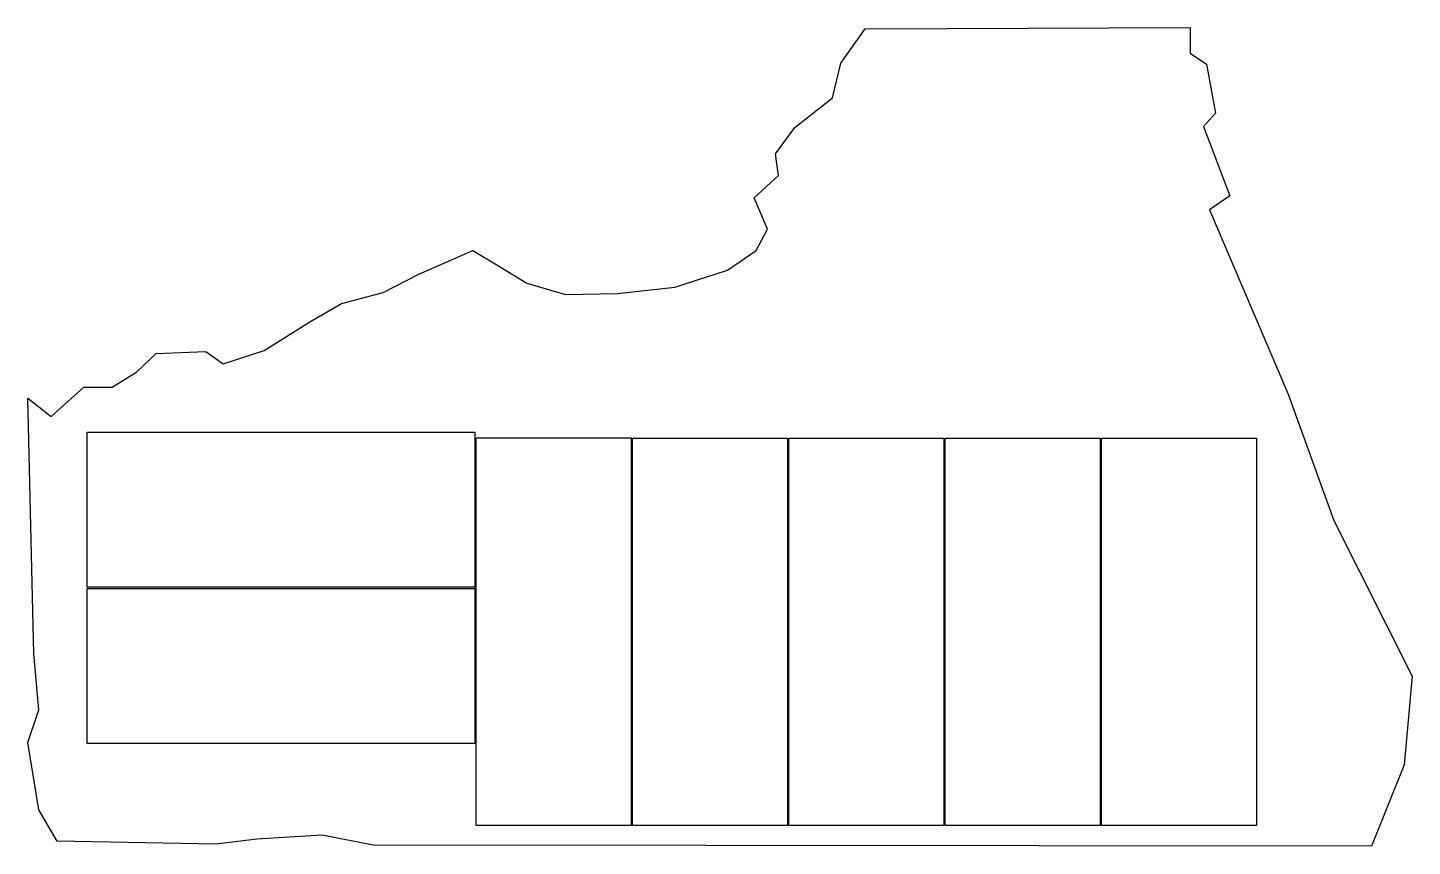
# Model space of a CAD drawing. Extents: x 113 to 3684, y -2131 to -18.
import ezdxf

# ---------------------------------------------------------------- set-up
doc = ezdxf.new("R2010")
doc.units = 0
doc.layers.add('Default', color=7, linetype='Continuous')
doc.layers.add('PerimetroLastra', color=7, linetype='Continuous')

msp = doc.modelspace()

# ---------------------------------------------------------------- linework, layer by layer
at = {"layer": 'Default'}
for points in [[(1266.2, -1062.3), (1266.2, -1462.3), (1266.2, -1462.3), (266.2, -1462.3), (266.2, -1462.3), (266.2, -1062.3), (266.2, -1062.3), (1266.2, -1062.3)], [(1269.4, -1076.9), (1669.4, -1076.9), (1669.4, -1076.9), (1669.4, -2076.9), (1669.4, -2076.9), (1269.4, -2076.9), (1269.4, -2076.9), (1269.4, -1076.9)], [(1672.6, -1077.3), (2072.6, -1077.3), (2072.6, -1077.3), (2072.6, -2077.3), (2072.6, -2077.3), (1672.6, -2077.3), (1672.6, -2077.3), (1672.6, -1077.3)], [(2475.8, -1077.3), (2475.8, -2077.3), (2475.8, -2077.3), (2075.8, -2077.3), (2075.8, -2077.3), (2075.8, -1077.3), (2075.8, -1077.3), (2475.8, -1077.3)], [(2879, -1077.3), (2879, -2077.3), (2879, -2077.3), (2479, -2077.3), (2479, -2077.3), (2479, -1077.3), (2479, -1077.3), (2879, -1077.3)], [(3282.2, -1077.3), (3282.2, -2077.3), (3282.2, -2077.3), (2882.2, -2077.3), (2882.2, -2077.3), (2882.2, -1077.3), (2882.2, -1077.3), (3282.2, -1077.3)], [(1266.2, -1465.5), (1266.2, -1865.5), (1266.2, -1865.5), (266.2, -1865.5), (266.2, -1865.5), (266.2, -1465.5), (266.2, -1465.5), (1266.2, -1465.5)]]:
    msp.add_lwpolyline(points, dxfattribs=at)
at = {"layer": 'PerimetroLastra'}
msp.add_lwpolyline([(3111.4, -18.2), (3111.4, -83.9), (3111.4, -83.9), (3153.4, -112.8), (3153.4, -112.8), (3177, -239), (3177, -239), (3145.5, -273.1), (3145.5, -273.1), (3213.8, -451.8), (3213.8, -451.8), (3161.3, -488.6), (3161.3, -488.6), (3363.6, -964.2), (3363.6, -964.2), (3481.9, -1290), (3481.9, -1290), (3684.2, -1692.1), (3684.2, -1692.1), (3663.2, -1920.7), (3663.2, -1920.7), (3579.1, -2130.9), (3579.1, -2130.9), (1004, -2128.3), (1004, -2128.3), (872.6, -2102), (872.6, -2102), (704.4, -2112.5), (704.4, -2112.5), (599.3, -2125.6), (599.3, -2125.6), (189.4, -2117.7), (189.4, -2117.7), (142.1, -2036.3), (142.1, -2036.3), (113.2, -1862.9), (113.2, -1862.9), (142.1, -1778.8), (142.1, -1778.8), (129, -1634.3), (129, -1634.3), (113.2, -974.7), (113.2, -974.7), (173.6, -1022), (173.6, -1022), (257.7, -945.8), (257.7, -945.8), (331.3, -945.8), (331.3, -945.8), (394.4, -906.4), (394.4, -906.4), (444.3, -859.1), (444.3, -859.1), (573, -853.8), (573, -853.8), (617.7, -885.4), (617.7, -885.4), (722.8, -851.2), (722.8, -851.2), (841.1, -777.6), (841.1, -777.6), (922.5, -730.3), (922.5, -730.3), (1030.2, -701.4), (1030.2, -701.4), (1122.2, -654.1), (1122.2, -654.1), (1261.5, -593.7), (1261.5, -593.7), (1327.2, -633.1), (1327.2, -633.1), (1400.7, -677.8), (1400.7, -677.8), (1500.6, -706.7), (1500.6, -706.7), (1634.6, -704.1), (1634.6, -704.1), (1781.8, -688.3), (1781.8, -688.3), (1918.4, -643.6), (1918.4, -643.6), (1992, -593.7), (1992, -593.7), (2020.9, -538.5), (2020.9, -538.5), (1986.7, -457.1), (1986.7, -457.1), (2049.8, -399.3), (2049.8, -399.3), (2041.9, -344.1), (2041.9, -344.1), (2091.8, -275.8), (2091.8, -275.8), (2189, -199.6), (2189, -199.6), (2210.1, -110.2), (2210.1, -110.2), (2273.1, -20.9), (2273.1, -20.9), (3111.4, -18.2)], dxfattribs=at)

doc.saveas('drawing.dxf')
